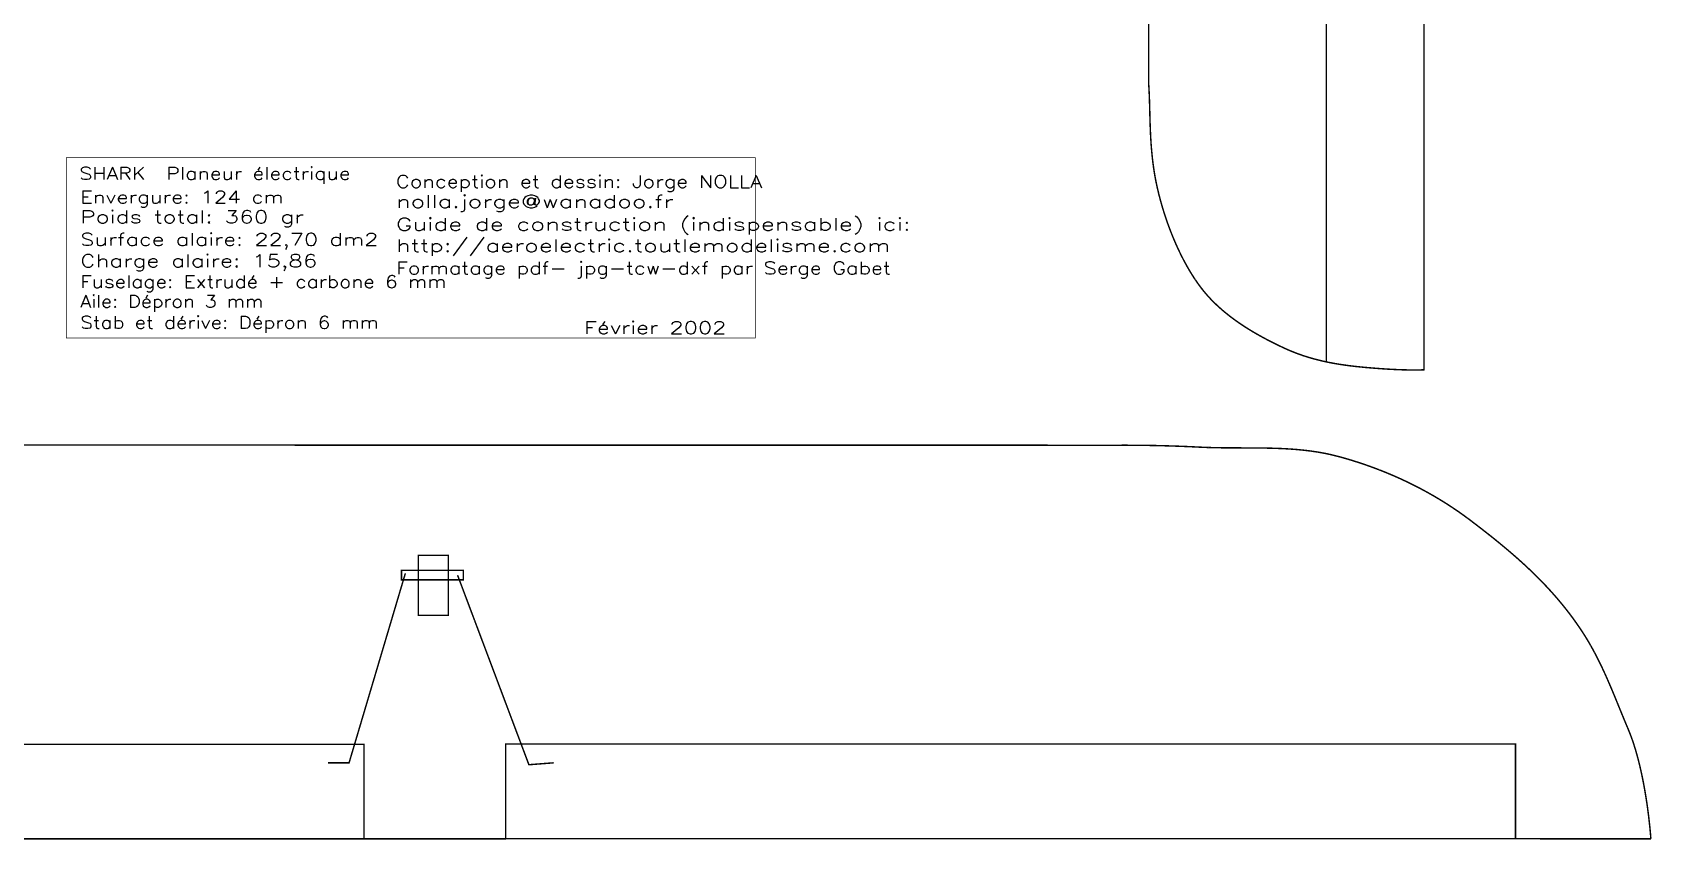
# Model space of a CAD drawing. Extents: x -5 to 5, y -3.4 to 3.4.
# Drawn here: x -1.64 to 5, y -3.38 to -0.07 of the extents above; entities that cross this region are included whole.
import ezdxf
from ezdxf.enums import TextEntityAlignment as Align

# ---------------------------------------------------------------- set-up
doc = ezdxf.new("R2010")
doc.units = 0
doc.header["$LTSCALE"] = 0.000394
doc.layers.add('LAYER_1', color=7, linetype='CONTINUOUS')
doc.styles.add('SN0', font='ROMANS', dxfattribs={"width": 4e-06})

msp = doc.modelspace()

# ---------------------------------------------------------------- linework, layer by layer
at = {"layer": 'LAYER_1', "color": 7, "linetype": 'CONTINUOUS', "const_width": 0.003}
for points in [[(3.669756, 1.925681), (3.669756, -1.42228), (3.666756, -1.42228), (3.666756, 1.925681), (3.669756, 1.925681)], [(2.940929, 0.248886), (2.940929, -0.27963), (2.937929, -0.27963), (2.937929, 0.248886), (2.940929, 0.248886)], [(4.071024, 0.248886), (4.071024, -1.452957), (4.068024, -1.452957), (4.068024, 0.248886), (4.071024, 0.248886)], [(2.940925, -0.279531), (2.941976, -0.295925), (2.942843, -0.312445), (2.943571, -0.329079), (2.944161, -0.345843), (2.944673, -0.36276), (2.945138, -0.379827), (2.945575, -0.397055), (2.946024, -0.414472), (2.946512, -0.432087), (2.947079, -0.449898), (2.947752, -0.467929), (2.948563, -0.486181), (2.949539, -0.504689), (2.950728, -0.523453), (2.952157, -0.542469), (2.95385, -0.561768), (2.95585, -0.581354), (2.958189, -0.60126), (2.960886, -0.621469), (2.963976, -0.642004), (2.967768, -0.664028), (2.97222, -0.686764), (2.977331, -0.71011), (2.983091, -0.734008), (2.98948, -0.758335), (2.996516, -0.78302), (3.004154, -0.807969), (3.012409, -0.833091), (3.021272, -0.858303), (3.030724, -0.883512), (3.040768, -0.908626), (3.051382, -0.933551), (3.062555, -0.958209), (3.074291, -0.982516), (3.086575, -1.006358), (3.099394, -1.029661), (3.112752, -1.052343), (3.126614, -1.074303), (3.141, -1.095453), (3.155886, -1.115709), (3.168866, -1.132016), (3.182461, -1.147823), (3.19661, -1.163154), (3.211319, -1.177992), (3.226528, -1.192378), (3.242213, -1.206307), (3.258343, -1.219803), (3.274886, -1.232882), (3.291791, -1.245539), (3.309067, -1.257799), (3.326642, -1.269681), (3.3445, -1.281181), (3.362606, -1.292331), (3.380921, -1.303118), (3.399433, -1.313575), (3.418091, -1.323709), (3.436862, -1.333531), (3.455728, -1.343055), (3.474642, -1.352295), (3.493579, -1.361268), (3.509945, -1.368669), (3.526307, -1.375618), (3.542693, -1.382118), (3.559106, -1.388209), (3.575575, -1.393894), (3.592094, -1.399181), (3.608697, -1.404106), (3.625386, -1.408681), (3.642169, -1.412917), (3.659071, -1.416843), (3.676098, -1.420465), (3.69328, -1.423795), (3.71061, -1.426878), (3.728114, -1.429705), (3.745803, -1.432295), (3.763697, -1.434681), (3.781795, -1.43687), (3.800126, -1.438882), (3.818689, -1.440728), (3.837516, -1.442445), (3.848705, -1.44339), (3.860024, -1.444323), (3.871449, -1.445217), (3.882972, -1.446087), (3.894587, -1.446917), (3.906272, -1.447705), (3.918008, -1.448449), (3.929791, -1.449138), (3.941598, -1.44976), (3.953429, -1.450323), (3.965264, -1.450823), (3.977079, -1.451252), (3.988866, -1.451594), (4.000614, -1.451862), (4.012303, -1.452043), (4.023929, -1.452134), (4.035472, -1.452118), (4.046921, -1.452008), (4.05826, -1.451787), (4.069476, -1.451457), (4.069571, -1.454457), (4.058331, -1.454787), (4.046969, -1.455008), (4.035488, -1.455118), (4.023921, -1.455134), (4.012276, -1.455043), (4.000563, -1.454862), (3.988787, -1.454594), (3.976976, -1.454252), (3.965146, -1.453823), (3.953295, -1.453319), (3.941453, -1.452756), (3.92963, -1.452134), (3.917827, -1.451441), (3.906075, -1.450697), (3.894382, -1.449909), (3.882756, -1.449079), (3.871217, -1.448213), (3.85978, -1.447315), (3.848453, -1.446382), (3.837256, -1.445429), (3.818406, -1.443717), (3.799815, -1.441862), (3.781453, -1.43985), (3.763319, -1.437657), (3.74539, -1.435268), (3.727657, -1.432669), (3.710106, -1.429839), (3.692728, -1.426752), (3.675504, -1.423402), (3.658413, -1.419772), (3.641465, -1.415835), (3.624618, -1.411587), (3.607866, -1.406988), (3.591217, -1.402047), (3.57463, -1.396736), (3.558098, -1.391031), (3.541614, -1.384921), (3.525165, -1.378398), (3.508736, -1.371417), (3.492319, -1.363988), (3.473343, -1.355), (3.454402, -1.34574), (3.435492, -1.336205), (3.416681, -1.32635), (3.397976, -1.316197), (3.379421, -1.305717), (3.361063, -1.294898), (3.342902, -1.283717), (3.324984, -1.272189), (3.307354, -1.260268), (3.290028, -1.247969), (3.273051, -1.23526), (3.256453, -1.222138), (3.240252, -1.208583), (3.224504, -1.194591), (3.20922, -1.180142), (3.194449, -1.165224), (3.180217, -1.149819), (3.166551, -1.133925), (3.1535, -1.117531), (3.138547, -1.097181), (3.124102, -1.075953), (3.110189, -1.053906), (3.096783, -1.031146), (3.083925, -1.007772), (3.071606, -0.98385), (3.059843, -0.95948), (3.048634, -0.93476), (3.037992, -0.909768), (3.027929, -0.884594), (3.018453, -0.859331), (3.009571, -0.834055), (3.001295, -0.808878), (2.993638, -0.783866), (2.986591, -0.75913), (2.980177, -0.734736), (2.974406, -0.71078), (2.969283, -0.68737), (2.964815, -0.664575), (2.96102, -0.64248), (2.957913, -0.621894), (2.955213, -0.601634), (2.952866, -0.581689), (2.950866, -0.562047), (2.949165, -0.542713), (2.947736, -0.523657), (2.946547, -0.504858), (2.945567, -0.486331), (2.944752, -0.468051), (2.944079, -0.45), (2.943512, -0.432173), (2.943024, -0.414551), (2.942575, -0.397138), (2.942138, -0.379906), (2.941673, -0.362843), (2.941161, -0.345941), (2.940571, -0.329197), (2.939846, -0.312587), (2.938984, -0.296098), (2.937933, -0.279724), (2.940925, -0.279531)], [(-1.501441, -0.582205), (-1.501441, -1.322791), (1.325197, -1.322791), (1.325197, -0.582205), (-1.501441, -0.582205)], [(-2.812843, -1.760091), (2.814228, -1.761051), (2.814228, -1.764051), (-2.812843, -1.763091), (-2.812843, -1.760091)], [(2.814224, -1.761051), (2.830839, -1.760996), (2.847457, -1.760988), (2.864075, -1.761028), (2.880689, -1.76111), (2.897295, -1.76124), (2.913917, -1.761417), (2.930535, -1.761638), (2.947154, -1.761906), (2.963764, -1.762217), (2.980378, -1.762583), (2.996988, -1.762992), (3.013594, -1.763445), (3.030209, -1.763945), (3.046823, -1.764488), (3.063417, -1.765083), (3.080028, -1.765717), (3.096634, -1.766406), (3.113224, -1.767138), (3.129827, -1.767917), (3.146409, -1.76874), (3.175039, -1.76998), (3.203752, -1.770835), (3.232516, -1.771386), (3.261335, -1.771701), (3.290177, -1.771862), (3.319067, -1.771945), (3.347961, -1.772016), (3.376843, -1.772157), (3.405709, -1.772457), (3.434547, -1.772969), (3.463339, -1.773791), (3.492083, -1.774984), (3.52074, -1.776634), (3.549327, -1.778807), (3.577815, -1.781579), (3.606173, -1.785035), (3.634421, -1.78926), (3.662528, -1.794303), (3.690488, -1.800272), (3.718276, -1.807213), (3.747268, -1.815307), (3.776157, -1.823949), (3.804929, -1.833118), (3.833575, -1.842835), (3.862051, -1.853079), (3.890378, -1.863846), (3.918504, -1.87515), (3.946441, -1.886976), (3.974146, -1.899327), (4.001614, -1.912193), (4.028831, -1.925571), (4.05578, -1.939469), (4.082425, -1.95387), (4.10878, -1.96878), (4.134799, -1.984201), (4.160472, -2.00011), (4.185795, -2.016531), (4.210744, -2.033449), (4.235291, -2.050854), (4.259433, -2.068744), (4.285028, -2.08826), (4.310453, -2.107886), (4.335689, -2.127665), (4.360705, -2.14765), (4.385484, -2.167843), (4.410024, -2.188295), (4.43428, -2.209035), (4.45826, -2.230106), (4.481909, -2.251531), (4.505228, -2.27335), (4.528197, -2.295598), (4.550783, -2.318303), (4.572972, -2.341504), (4.594752, -2.365236), (4.616087, -2.389528), (4.636961, -2.414413), (4.657354, -2.439929), (4.677256, -2.466106), (4.696634, -2.49298), (4.715469, -2.520594), (4.728169, -2.54022), (4.740295, -2.559886), (4.751894, -2.579594), (4.762988, -2.599358), (4.773646, -2.619181), (4.78389, -2.639067), (4.793772, -2.65902), (4.803335, -2.679055), (4.812626, -2.699173), (4.821665, -2.71939), (4.830528, -2.739705), (4.83924, -2.760114), (4.847846, -2.780654), (4.85639, -2.801303), (4.864909, -2.822083), (4.873453, -2.843), (4.882047, -2.864051), (4.890772, -2.885252), (4.899638, -2.90661), (4.908701, -2.928142), (4.914378, -2.942008), (4.919862, -2.956283), (4.925142, -2.970933), (4.930217, -2.985909), (4.935091, -3.001189), (4.93978, -3.016709), (4.944264, -3.032433), (4.948551, -3.048339), (4.952665, -3.06437), (4.956587, -3.080484), (4.960319, -3.096657), (4.96387, -3.112839), (4.967252, -3.128992), (4.970441, -3.145075), (4.973465, -3.161039), (4.976315, -3.176854), (4.978992, -3.192484), (4.981504, -3.207882), (4.983846, -3.223008), (4.986028, -3.237815), (4.987012, -3.244717), (4.987965, -3.25161), (4.988906, -3.258512), (4.989823, -3.265421), (4.990709, -3.272327), (4.991579, -3.279236), (4.992429, -3.28615), (4.993264, -3.293071), (4.994067, -3.299984), (4.994843, -3.306906), (4.995606, -3.313835), (4.996346, -3.32076), (4.997071, -3.327681), (4.997768, -3.33461), (4.998445, -3.341551), (4.999091, -3.348484), (4.99972, -3.355417), (5.000339, -3.362354), (5.000921, -3.369295), (5.001492, -3.376236), (4.998504, -3.37648), (4.997929, -3.369547), (4.997346, -3.362614), (4.996732, -3.355689), (4.996098, -3.348764), (4.995461, -3.341839), (4.99478, -3.334909), (4.994087, -3.327988), (4.993362, -3.321075), (4.992626, -3.314154), (4.991858, -3.307236), (4.991087, -3.300327), (4.99028, -3.293421), (4.989457, -3.286512), (4.988598, -3.279606), (4.987728, -3.272705), (4.986843, -3.265807), (4.985925, -3.258909), (4.984988, -3.252024), (4.984039, -3.245134), (4.983063, -3.238244), (4.980882, -3.223457), (4.978539, -3.20835), (4.976031, -3.19298), (4.973358, -3.177378), (4.970512, -3.161587), (4.967492, -3.145642), (4.964307, -3.129591), (4.960941, -3.113469), (4.95739, -3.097323), (4.953661, -3.081177), (4.94976, -3.065094), (4.945654, -3.049098), (4.94137, -3.033236), (4.936902, -3.017547), (4.932224, -3.002079), (4.927362, -2.986846), (4.922303, -2.971925), (4.917051, -2.957335), (4.911591, -2.94311), (4.905925, -2.929287), (4.896862, -2.907772), (4.888, -2.886398), (4.879276, -2.865193), (4.870669, -2.844134), (4.862138, -2.823217), (4.853614, -2.802449), (4.845079, -2.781803), (4.836476, -2.76128), (4.827776, -2.740894), (4.818921, -2.720598), (4.809894, -2.700417), (4.800614, -2.680335), (4.791071, -2.660335), (4.781213, -2.640417), (4.770988, -2.620583), (4.760358, -2.600799), (4.749287, -2.581091), (4.737728, -2.561433), (4.725638, -2.541823), (4.712969, -2.52226), (4.694173, -2.494709), (4.674843, -2.467898), (4.654988, -2.441776), (4.634638, -2.416315), (4.613807, -2.391476), (4.59252, -2.36724), (4.570783, -2.343555), (4.548638, -2.320402), (4.526087, -2.297732), (4.503157, -2.275528), (4.479882, -2.253736), (4.45626, -2.232343), (4.432323, -2.211303), (4.408087, -2.190591), (4.383583, -2.170157), (4.358823, -2.14998), (4.333827, -2.130024), (4.308606, -2.110256), (4.283205, -2.090638), (4.257634, -2.071146), (4.233531, -2.053283), (4.209035, -2.035909), (4.184142, -2.019031), (4.158866, -2.00265), (4.13324, -1.986768), (4.107276, -1.971378), (4.080976, -1.956496), (4.054378, -1.942118), (4.027476, -1.928244), (4.000319, -1.914894), (3.972902, -1.902051), (3.94524, -1.889728), (3.917358, -1.877917), (3.88928, -1.866646), (3.861016, -1.85589), (3.832583, -1.845665), (3.803992, -1.835969), (3.775276, -1.826815), (3.746429, -1.818193), (3.717508, -1.810106), (3.689815, -1.803193), (3.661957, -1.797252), (3.633933, -1.792217), (3.605776, -1.788016), (3.577484, -1.784563), (3.549067, -1.781795), (3.520543, -1.779626), (3.491929, -1.77798), (3.463232, -1.776791), (3.434476, -1.775969), (3.405665, -1.775457), (3.376819, -1.775157), (3.347949, -1.775016), (3.319055, -1.774945), (3.290165, -1.774862), (3.261307, -1.774701), (3.232469, -1.774386), (3.203673, -1.773835), (3.174929, -1.77298), (3.146272, -1.771736), (3.129681, -1.770913), (3.113091, -1.770134), (3.096508, -1.769406), (3.079906, -1.768717), (3.063307, -1.768083), (3.046717, -1.767488), (3.03011, -1.766945), (3.013512, -1.766445), (2.996909, -1.765992), (2.980303, -1.765583), (2.963701, -1.765217), (2.947094, -1.764906), (2.930488, -1.764638), (2.913886, -1.764417), (2.897272, -1.76424), (2.880661, -1.76411), (2.864063, -1.764028), (2.847457, -1.763988), (2.830843, -1.764), (2.814232, -1.764051), (2.814224, -1.761051)], [(-0.058661, -2.213287), (0.067323, -2.213287), (0.067323, -2.462291), (-0.058661, -2.462291), (-0.058661, -2.213287)], [(-0.058661, -2.213287), (0.067323, -2.213287), (0.067323, -2.462291), (-0.058661, -2.462291), (-0.058661, -2.213287)], [(-0.057161, -2.214787), (0.065823, -2.214787), (0.065823, -2.460791), (-0.057161, -2.460791), (-0.057161, -2.214787)], [(-0.055661, -2.216287), (-0.055661, -2.459291), (0.064323, -2.459291), (0.064323, -2.216287), (-0.055661, -2.216287)], [(-0.055661, -2.216287), (-0.055661, -2.459291), (0.064323, -2.459291), (0.064323, -2.216287), (-0.055661, -2.216287)], [(-0.109539, -2.290169), (-0.340488, -3.067697), (-0.426169, -3.067697), (-0.426169, -3.064697), (-0.342724, -3.064697), (-0.112413, -2.289319), (-0.109539, -2.290169)], [(-0.12785, -2.274787), (0.128827, -2.274787), (0.128827, -2.316228), (-0.12785, -2.316228), (-0.12785, -2.274787)], [(-0.12785, -2.274787), (0.128827, -2.274787), (0.128827, -2.316228), (-0.12785, -2.316228), (-0.12785, -2.274787)], [(-0.12635, -2.276287), (0.127327, -2.276287), (0.127327, -2.314728), (-0.12635, -2.314728), (-0.12635, -2.276287)], [(-0.12485, -2.277787), (-0.12485, -2.313228), (0.125827, -2.313228), (0.125827, -2.277787), (-0.12485, -2.277787)], [(-0.12485, -2.277787), (-0.12485, -2.313228), (0.125827, -2.313228), (0.125827, -2.277787), (-0.12485, -2.277787)], [(0.105665, -2.296906), (0.397402, -3.072299), (0.496217, -3.064701), (0.496449, -3.067693), (0.395386, -3.075469), (0.102854, -2.297961), (0.105665, -2.296906)], [(-0.279087, -3.379673), (-4.44315, -3.379673), (-4.44315, -2.988925), (-0.279087, -2.988925), (-0.279087, -3.379673)], [(0.299441, -3.379197), (0.299441, -2.987484), (4.446091, -2.987484), (4.446091, -3.379197), (0.299441, -3.379197)], [(0.302441, -3.376197), (4.443091, -3.376197), (4.443091, -2.990484), (0.302441, -2.990484), (0.302441, -3.376197)], [(-0.282087, -3.376673), (-0.282087, -2.991925), (-4.44015, -2.991925), (-4.44015, -3.376673), (-0.282087, -3.376673)], [(-0.281087, -3.376827), (0.301236, -3.376827), (0.301236, -3.379827), (-0.281087, -3.379827), (-0.281087, -3.376827)], [(4.444591, -3.376197), (4.999469, -3.376827), (4.999469, -3.379827), (4.444591, -3.379197), (4.444591, -3.376197)]]:
    msp.add_lwpolyline(points, dxfattribs=at)

# ---------------------------------------------------------------- texts
at = {"layer": 'LAYER_1', "color": 7, "style": 'SN0'}
for s, p, p2 in [('SHARK  Planeur électrique', (-1.448425, -0.672366), (-0.33526, -0.672366)), ('Conception et dessin: Jorge NOLLA', (-0.149193, -0.705728), (1.353205, -0.705728)), ('Envergure: 124 cm', (-1.444654, -0.769366), (-0.610655, -0.769366)), ('Poids total: 360 gr', (-1.444654, -0.850602), (-0.527105, -0.850602)), ('nolla.jorge@wanadoo.fr', (-0.149193, -0.787508), (0.989988, -0.787508)), ('Guide de construction (indispensable) ici:', (-0.149193, -0.881063), (1.96307, -0.881063)), ('Surface alaire: 22,70 dm2', (-1.444654, -0.943366), (-0.221422, -0.943366)), ('http://aeroelectric.toutlemodelisme.com', (-0.149193, -0.968795), (1.879019, -0.968795)), ('Charge alaire: 15,86', (-1.444654, -1.031071), (-0.471572, -1.031071)), ('Formatage pdf- jpg-tcw-dxf par Serge Gabet', (-0.148453, -1.06087), (1.88126, -1.06087)), ('Fuselage: Extrudé + carbone 6 mm', (-1.444654, -1.116689), (0.057244, -1.116689)), ('Aile: Dépron 3 mm', (-1.444654, -1.197406), (-0.693204, -1.197406)), ('Stab et dérive: Dépron 6 mm', (-1.444654, -1.283894), (-0.220422, -1.283894)), ('Février 2002', (0.622909, -1.305469), (1.206758, -1.305469))]:
    msp.add_text(s, height=0.050907, dxfattribs=at).set_placement(p, p2, align=Align.FIT)

doc.saveas('drawing.dxf')
